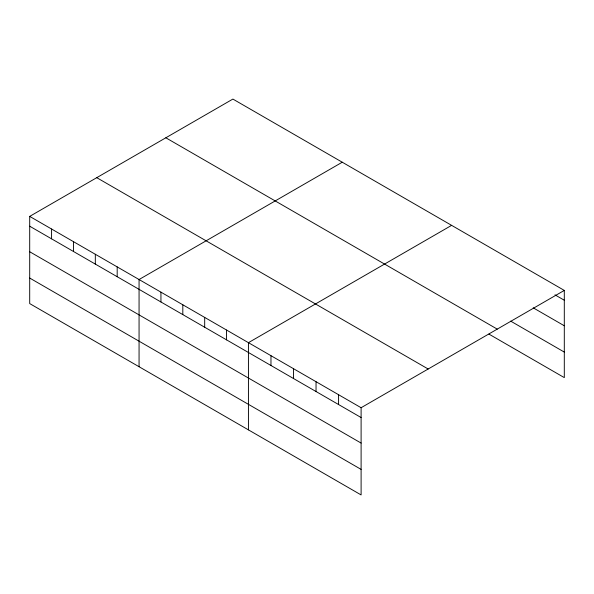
<?xml version="1.0" encoding="UTF-8"?>
<svg xmlns="http://www.w3.org/2000/svg" width="594" height="594" viewBox="0 0 594 594"><rect width="100%" height="100%" fill="white"/><g stroke="black" fill="none" stroke-linecap="round" stroke-linejoin="round"><path stroke-width="0.89" d="M361.107 443.079L361.107 407.722L29.7 216.387L29.7 303.586L361.107 494.928L361.107 443.079L29.7 251.745M488.921 334.095L564.3 377.613L564.3 290.414L232.893 99.072L29.7 216.387M342.255 162.214L139.063 279.529L139.063 366.728M451.618 225.356L248.433 342.671L248.433 429.87M361.107 407.722L564.3 290.414M554.974 294.854L564.3 300.237M533.219 307.826L564.3 325.772M510.677 321.124L564.3 352.079M165.837 137.786L497.245 329.128M96.755 177.673L428.163 369.008M29.7 226.21L361.107 417.545M29.7 278.051L361.107 469.394M338.573 394.713L338.573 404.536M316.038 381.704L316.038 391.528M293.503 368.688L293.503 378.512M270.968 355.68L270.968 365.503M226.559 330.041L226.559 339.865M204.685 317.411L204.685 327.235M182.811 304.781L182.811 314.605M160.937 292.151L160.937 301.982M117.189 266.899L117.189 276.722M95.322 254.269L95.322 264.092M73.448 241.639L73.448 251.462M51.574 229.017L51.574 238.84"/></g></svg>
